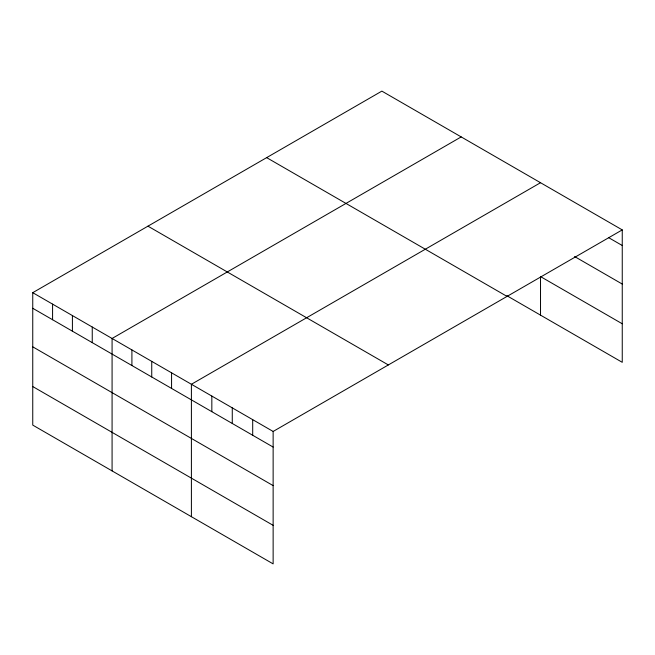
<?xml version="1.0" encoding="UTF-8"?>
<svg xmlns="http://www.w3.org/2000/svg" width="655" height="655" viewBox="0 0 655 655"><rect width="100%" height="100%" fill="white"/><g stroke="black" fill="none" stroke-linecap="round" stroke-linejoin="round"><path stroke-width="0.98" d="M32.75 292.679L273.135 431.457L273.135 563.881L32.75 425.103L32.75 292.679L381.865 91.119L622.25 229.897L622.25 362.321L506.896 295.724M461.194 136.911L112.079 338.471L112.079 470.896M540.522 182.712L191.399 384.272L191.399 516.697M273.135 431.457L622.25 229.897M608.626 237.642L622.25 245.502M574.574 256.531L622.25 284.057M622.25 323.775L540.522 276.59L540.522 315.137M266.659 157.634L507.044 296.412M147.956 226.163L388.341 364.941M32.75 308.284L273.135 447.062M32.75 346.831L273.135 485.617M32.75 386.548L273.135 525.335M252.699 419.667L252.699 435.272M232.271 407.868L232.271 423.474M211.835 396.07L211.835 411.676M171.569 372.826L171.569 388.431M151.739 361.372L151.739 376.977M131.909 349.926L131.909 365.531M92.249 327.025L92.249 342.63M72.41 315.579L72.41 331.184M52.58 304.125L52.58 319.73"/></g></svg>
